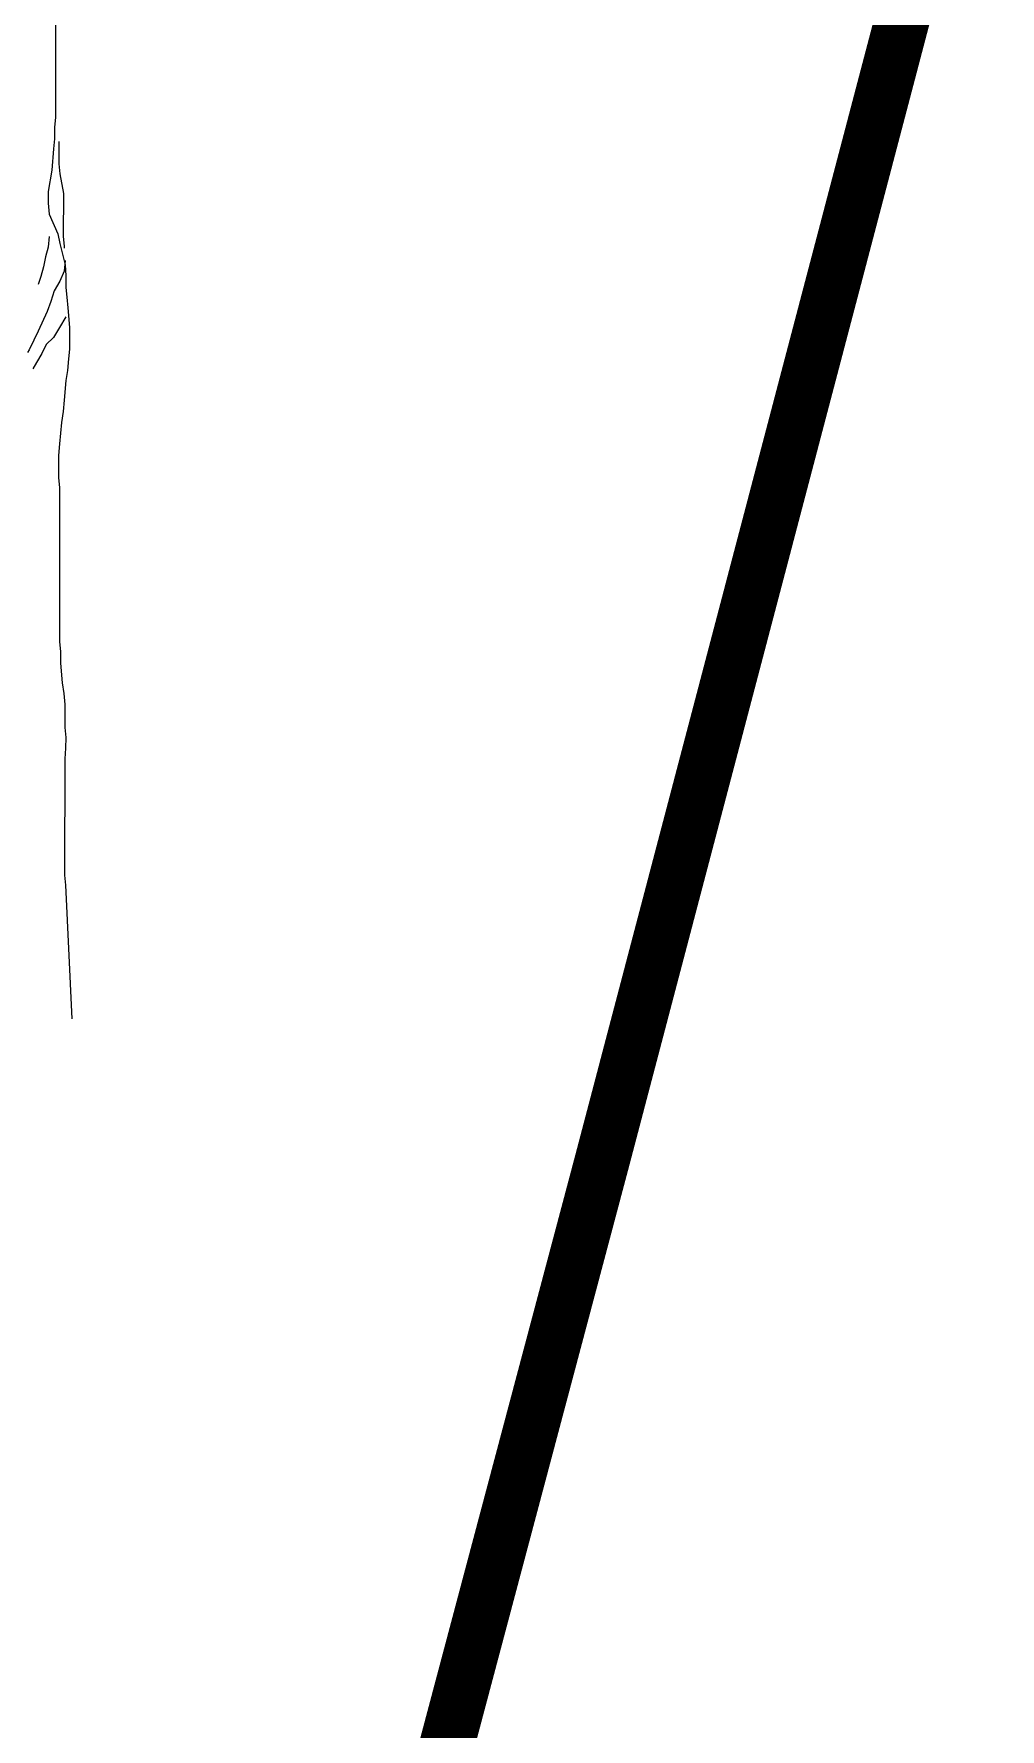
# Model space of a CAD drawing. Header units: inches. Extents: x 350994 to 353538, y 1581369 to 1583842.
# Drawn here: x 351272.767 to 351274.526, y 1583084.887 to 1583087.974 of the extents above; entities that cross this region are included whole.
import ezdxf

# ---------------------------------------------------------------- set-up
doc = ezdxf.new("R2010")
doc.units = ezdxf.units.IN
doc.header["$MEASUREMENT"] = 0
doc.linetypes.add('1', pattern=[0])
doc.layers.add("ROAD'S", color=1, linetype='1')
doc.layers.add('TREE', color=81, linetype='1')

# ---------------------------------------------------------------- blocks, each defined once
blk = doc.blocks.new('TREE_4')
at = {"color": 94}
for points in [[(115.3, 3216.1), (115, 2883.6), (112.1, 2851.8), (112.1, 2814.2), (109.1, 2782.4), (103.3, 2713), (91.7, 2643.6), (91.6, 2606), (94.5, 2571.3), (123.3, 2507.7), (129.1, 2475.9), (146.4, 2406.5), (149.2, 2371.8), (149.2, 2334.2), (152.1, 2302.4), (154.9, 2267.7), (160.7, 2204.1), (160.6, 2134.7), (157.7, 2102.9), (154.7, 2065.3), (148.9, 2033.5), (143.1, 1969.9), (140.2, 1932.3), (134.3, 1897.6), (128.5, 1828.2), (125.6, 1790.7), (125.5, 1718.4), (128.4, 1686.6), (128.3, 1188.2), (131.2, 1156.4), (131.1, 1118.8), (136.9, 1055.2), (142.6, 1020.5), (145.5, 985.8), (145.4, 910.6), (148.3, 878.8), (148.2, 844.1), (145.3, 809.4), (145, 433.6), (147.8, 401.8), (167.8, -30.6)], [(126.5, 2805.5), (126.4, 2733.2), (129.3, 2701.4), (140.8, 2637.8), (140.7, 2499), (143.5, 2467.2), (143.5, 2461.4)], [(94.4, 2499.1), (91.5, 2464.4), (82.8, 2432.6), (77, 2400.8), (68.3, 2369), (59.6, 2343)], [(146.4, 2420.9), (143.5, 2386.3), (129, 2354.5), (111.6, 2322.7), (100, 2288), (88.4, 2256.2), (59.4, 2192.6), (45, 2163.7), (30.5, 2131.9), (24.7, 2123.3)], [(149.1, 2238.8), (128.8, 2204.1), (108.6, 2172.3), (85.4, 2149.2), (70.9, 2120.3), (53.6, 2091.4), (42, 2071.2)]]:
    blk.add_lwpolyline(points, dxfattribs=at)

msp = doc.modelspace()

# ---------------------------------------------------------------- linework, layer by layer
at = {"layer": "ROAD'S", "lineweight": 5, "const_width": 0.1}
msp.add_lwpolyline([(351317.4871, 1583228.5026), (351313.1022, 1583226.1429), (351310.1055, 1583221.3576), (351294.0496, 1583162.9198), (351273.8024, 1583085.9251), (351258.3686, 1583027.8719), (351254.4204, 1583019.4647), (351250.1705, 1583012.0376), (351241.9446, 1583000.4032), (351234.518, 1582991.1913), (351227.9147, 1582984.2722), (351223.8151, 1582980.7082), (351216.0749, 1582974.7677), (351205.729, 1582968.0539), (351195.1609, 1582963.4015), (351186.7031, 1582961.4753), (351180.0283, 1582961.0081), (351164.4301, 1582964.1734), (351151.0211, 1582970.189), (351133.8071, 1582982.7568), (351124.847, 1582989.5379), (351104.2439, 1583004.2965), (351093.6912, 1583010.1622)], dxfattribs=at)

# ---------------------------------------------------------------- block references
at = {"layer": 'TREE', "lineweight": 5, "xscale": 0.0005632341344607994, "yscale": 0.0005632341490127146, "zscale": 0.0005632341444477617}
msp.add_blockref('TREE_4', (351272.7411, 1583086.198), dxfattribs=at)

doc.saveas('drawing.dxf')
